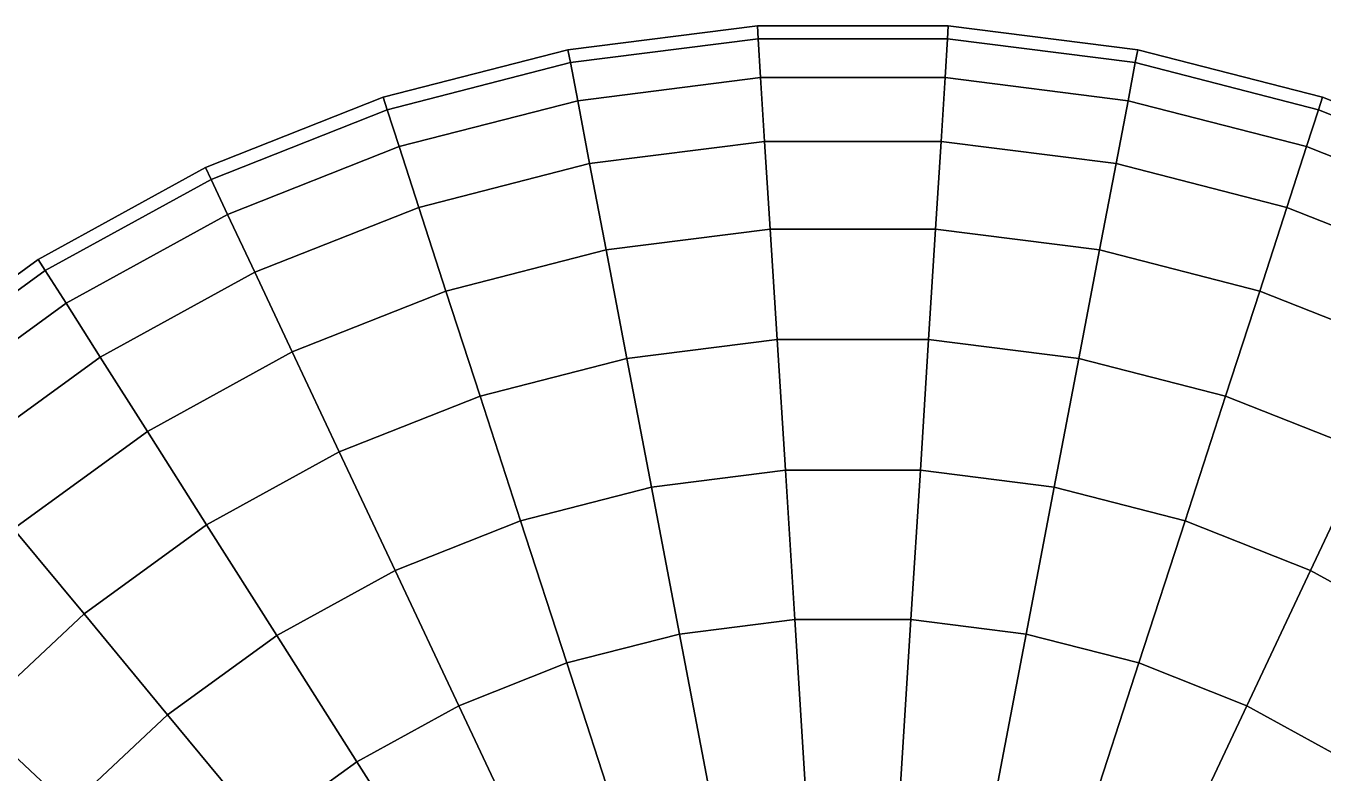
# Model space of a CAD drawing. Extents: x -1 to 5, y -1 to 5.
# Drawn here: x 3.456 to 4.309, y 4.507 to 4.998 of the extents above; entities that cross this region are included whole.
import ezdxf

# ---------------------------------------------------------------- set-up
doc = ezdxf.new("R2010")
doc.units = 0

msp = doc.modelspace()

# ---------------------------------------------------------------- linework, layer by layer
at = {"color": 171}
for points in [[(3.93775, 4.98949, 0.13053), (3.93721, 4.99803), (3.81262, 4.98229), (3.81422, 4.97388, 0.13053)], [(3.93721, 4.99803), (3.93775, 4.98949, -0.13053), (3.81422, 4.97388, -0.13053), (3.81262, 4.98229)], [(4.06225, 4.98949, 0.13053), (4.06279, 4.99803), (3.93721, 4.99803), (3.93775, 4.98949, 0.13053)], [(4.06279, 4.99803), (4.06225, 4.98949, -0.13053), (3.93775, 4.98949, -0.13053), (3.93721, 4.99803)], [(4.18578, 4.97388, 0.13053), (4.18738, 4.98229), (4.06279, 4.99803), (4.06225, 4.98949, 0.13053)], [(4.18738, 4.98229), (4.18578, 4.97388, -0.13053), (4.06225, 4.98949, -0.13053), (4.06279, 4.99803)], [(3.93935, 4.96402, 0.25882), (3.93775, 4.98949, 0.13053), (3.81422, 4.97388, 0.13053), (3.819, 4.94882, 0.25882)], [(3.93775, 4.98949, -0.13053), (3.93935, 4.96402, -0.25882), (3.819, 4.94882, -0.25882), (3.81422, 4.97388, -0.13053)], [(4.06065, 4.96402, 0.25882), (4.06225, 4.98949, 0.13053), (3.93775, 4.98949, 0.13053), (3.93935, 4.96402, 0.25882)], [(4.06225, 4.98949, -0.13053), (4.06065, 4.96402, -0.25882), (3.93935, 4.96402, -0.25882), (3.93775, 4.98949, -0.13053)], [(4.181, 4.94882, 0.25882), (4.18578, 4.97388, 0.13053), (4.06225, 4.98949, 0.13053), (4.06065, 4.96402, 0.25882)], [(4.18578, 4.97388, -0.13053), (4.181, 4.94882, -0.25882), (4.06065, 4.96402, -0.25882), (4.06225, 4.98949, -0.13053)], [(3.81422, 4.97388, 0.13053), (3.81262, 4.98229), (3.69098, 4.95106), (3.69363, 4.94292, 0.13053)], [(3.81262, 4.98229), (3.81422, 4.97388, -0.13053), (3.69363, 4.94292, -0.13053), (3.69098, 4.95106)], [(4.30637, 4.94292, 0.13053), (4.30902, 4.95106), (4.18738, 4.98229), (4.18578, 4.97388, 0.13053)], [(4.30902, 4.95106), (4.30637, 4.94292, -0.13053), (4.18578, 4.97388, -0.13053), (4.18738, 4.98229)], [(3.819, 4.94882, 0.25882), (3.81422, 4.97388, 0.13053), (3.69363, 4.94292, 0.13053), (3.70151, 4.91865, 0.25882)], [(3.81422, 4.97388, -0.13053), (3.819, 4.94882, -0.25882), (3.70151, 4.91865, -0.25882), (3.69363, 4.94292, -0.13053)], [(4.29849, 4.91865, 0.25882), (4.30637, 4.94292, 0.13053), (4.18578, 4.97388, 0.13053), (4.181, 4.94882, 0.25882)], [(4.30637, 4.94292, -0.13053), (4.29849, 4.91865, -0.25882), (4.181, 4.94882, -0.25882), (4.18578, 4.97388, -0.13053)], [(3.94199, 4.92206, 0.38268), (3.93935, 4.96402, 0.25882), (3.819, 4.94882, 0.25882), (3.82688, 4.90752, 0.38268)], [(3.93935, 4.96402, -0.25882), (3.94199, 4.92206, -0.38268), (3.82688, 4.90752, -0.38268), (3.819, 4.94882, -0.25882)], [(4.05801, 4.92206, 0.38268), (4.06065, 4.96402, 0.25882), (3.93935, 4.96402, 0.25882), (3.94199, 4.92206, 0.38268)], [(4.06065, 4.96402, -0.25882), (4.05801, 4.92206, -0.38268), (3.94199, 4.92206, -0.38268), (3.93935, 4.96402, -0.25882)], [(4.17312, 4.90752, 0.38268), (4.181, 4.94882, 0.25882), (4.06065, 4.96402, 0.25882), (4.05801, 4.92206, 0.38268)], [(4.181, 4.94882, -0.25882), (4.17312, 4.90752, -0.38268), (4.05801, 4.92206, -0.38268), (4.06065, 4.96402, -0.25882)], [(3.69363, 4.94292, 0.13053), (3.69098, 4.95106), (3.57422, 4.90483), (3.57786, 4.89709, 0.13053)], [(3.69098, 4.95106), (3.69363, 4.94292, -0.13053), (3.57786, 4.89709, -0.13053), (3.57422, 4.90483)], [(3.82688, 4.90752, 0.38268), (3.819, 4.94882, 0.25882), (3.70151, 4.91865, 0.25882), (3.71451, 4.87866, 0.38268)], [(3.819, 4.94882, -0.25882), (3.82688, 4.90752, -0.38268), (3.71451, 4.87866, -0.38268), (3.70151, 4.91865, -0.25882)], [(4.28549, 4.87866, 0.38268), (4.29849, 4.91865, 0.25882), (4.181, 4.94882, 0.25882), (4.17312, 4.90752, 0.38268)], [(4.29849, 4.91865, -0.25882), (4.28549, 4.87866, -0.38268), (4.17312, 4.90752, -0.38268), (4.181, 4.94882, -0.25882)], [(4.42214, 4.89709, 0.13053), (4.42578, 4.90483), (4.30902, 4.95106), (4.30637, 4.94292, 0.13053)], [(4.42578, 4.90483), (4.42214, 4.89709, -0.13053), (4.30637, 4.94292, -0.13053), (4.30902, 4.95106)], [(3.70151, 4.91865, 0.25882), (3.69363, 4.94292, 0.13053), (3.57786, 4.89709, 0.13053), (3.58873, 4.874, 0.25882)], [(3.69363, 4.94292, -0.13053), (3.70151, 4.91865, -0.25882), (3.58873, 4.874, -0.25882), (3.57786, 4.89709, -0.13053)], [(4.41127, 4.874, 0.25882), (4.42214, 4.89709, 0.13053), (4.30637, 4.94292, 0.13053), (4.29849, 4.91865, 0.25882)], [(4.42214, 4.89709, -0.13053), (4.41127, 4.874, -0.25882), (4.29849, 4.91865, -0.25882), (4.30637, 4.94292, -0.13053)], [(3.71451, 4.87866, 0.38268), (3.70151, 4.91865, 0.25882), (3.58873, 4.874, 0.25882), (3.60663, 4.83595, 0.38268)], [(3.70151, 4.91865, -0.25882), (3.71451, 4.87866, -0.38268), (3.60663, 4.83595, -0.38268), (3.58873, 4.874, -0.25882)], [(3.94562, 4.86432, 0.5), (3.94199, 4.92206, 0.38268), (3.82688, 4.90752, 0.38268), (3.83772, 4.85069, 0.5)], [(3.94199, 4.92206, -0.38268), (3.94562, 4.86432, -0.5), (3.83772, 4.85069, -0.5), (3.82688, 4.90752, -0.38268)], [(4.05438, 4.86432, 0.5), (4.05801, 4.92206, 0.38268), (3.94199, 4.92206, 0.38268), (3.94562, 4.86432, 0.5)], [(4.05801, 4.92206, -0.38268), (4.05438, 4.86432, -0.5), (3.94562, 4.86432, -0.5), (3.94199, 4.92206, -0.38268)], [(4.16228, 4.85069, 0.5), (4.17312, 4.90752, 0.38268), (4.05801, 4.92206, 0.38268), (4.05438, 4.86432, 0.5)], [(4.17312, 4.90752, -0.38268), (4.16228, 4.85069, -0.5), (4.05438, 4.86432, -0.5), (4.05801, 4.92206, -0.38268)], [(4.39337, 4.83595, 0.38268), (4.41127, 4.874, 0.25882), (4.29849, 4.91865, 0.25882), (4.28549, 4.87866, 0.38268)], [(4.41127, 4.874, -0.25882), (4.39337, 4.83595, -0.38268), (4.28549, 4.87866, -0.38268), (4.29849, 4.91865, -0.25882)], [(3.83772, 4.85069, 0.5), (3.82688, 4.90752, 0.38268), (3.71451, 4.87866, 0.38268), (3.73238, 4.82364, 0.5)], [(3.82688, 4.90752, -0.38268), (3.83772, 4.85069, -0.5), (3.73238, 4.82364, -0.5), (3.71451, 4.87866, -0.38268)], [(4.26762, 4.82364, 0.5), (4.28549, 4.87866, 0.38268), (4.17312, 4.90752, 0.38268), (4.16228, 4.85069, 0.5)], [(4.28549, 4.87866, -0.38268), (4.26762, 4.82364, -0.5), (4.16228, 4.85069, -0.5), (4.17312, 4.90752, -0.38268)], [(3.57786, 4.89709, 0.13053), (3.57422, 4.90483), (3.46417, 4.84433), (3.46876, 4.8371, 0.13053)], [(3.57422, 4.90483), (3.57786, 4.89709, -0.13053), (3.46876, 4.8371, -0.13053), (3.46417, 4.84433)], [(3.58873, 4.874, 0.25882), (3.57786, 4.89709, 0.13053), (3.46876, 4.8371, 0.13053), (3.48243, 4.81556, 0.25882)], [(3.57786, 4.89709, -0.13053), (3.58873, 4.874, -0.25882), (3.48243, 4.81556, -0.25882), (3.46876, 4.8371, -0.13053)], [(3.60663, 4.83595, 0.38268), (3.58873, 4.874, 0.25882), (3.48243, 4.81556, 0.25882), (3.50496, 4.78006, 0.38268)], [(3.58873, 4.874, -0.25882), (3.60663, 4.83595, -0.38268), (3.50496, 4.78006, -0.38268), (3.48243, 4.81556, -0.25882)], [(3.73238, 4.82364, 0.5), (3.71451, 4.87866, 0.38268), (3.60663, 4.83595, 0.38268), (3.63126, 4.7836, 0.5)], [(3.71451, 4.87866, -0.38268), (3.73238, 4.82364, -0.5), (3.63126, 4.7836, -0.5), (3.60663, 4.83595, -0.38268)], [(4.36874, 4.7836, 0.5), (4.39337, 4.83595, 0.38268), (4.28549, 4.87866, 0.38268), (4.26762, 4.82364, 0.5)], [(4.39337, 4.83595, -0.38268), (4.36874, 4.7836, -0.5), (4.26762, 4.82364, -0.5), (4.28549, 4.87866, -0.38268)], [(3.95018, 4.79179, 0.60876), (3.94562, 4.86432, 0.5), (3.83772, 4.85069, 0.5), (3.85134, 4.7793, 0.60876)], [(3.94562, 4.86432, -0.5), (3.95018, 4.79179, -0.60876), (3.85134, 4.7793, -0.60876), (3.83772, 4.85069, -0.5)], [(4.04982, 4.79179, 0.60876), (4.05438, 4.86432, 0.5), (3.94562, 4.86432, 0.5), (3.95018, 4.79179, 0.60876)], [(4.05438, 4.86432, -0.5), (4.04982, 4.79179, -0.60876), (3.95018, 4.79179, -0.60876), (3.94562, 4.86432, -0.5)], [(4.14866, 4.7793, 0.60876), (4.16228, 4.85069, 0.5), (4.05438, 4.86432, 0.5), (4.04982, 4.79179, 0.60876)], [(4.16228, 4.85069, -0.5), (4.14866, 4.7793, -0.60876), (4.04982, 4.79179, -0.60876), (4.05438, 4.86432, -0.5)], [(3.85134, 4.7793, 0.60876), (3.83772, 4.85069, 0.5), (3.73238, 4.82364, 0.5), (3.75484, 4.75452, 0.60876)], [(3.83772, 4.85069, -0.5), (3.85134, 4.7793, -0.60876), (3.75484, 4.75452, -0.60876), (3.73238, 4.82364, -0.5)], [(4.24516, 4.75452, 0.60876), (4.26762, 4.82364, 0.5), (4.16228, 4.85069, 0.5), (4.14866, 4.7793, 0.60876)], [(4.26762, 4.82364, -0.5), (4.24516, 4.75452, -0.60876), (4.14866, 4.7793, -0.60876), (4.16228, 4.85069, -0.5)], [(3.46876, 4.8371, 0.13053), (3.46417, 4.84433), (3.36258, 4.77051), (3.36803, 4.76392, 0.13053)], [(3.46417, 4.84433), (3.46876, 4.8371, -0.13053), (3.36803, 4.76392, -0.13053), (3.36258, 4.77051)], [(3.48243, 4.81556, 0.25882), (3.46876, 4.8371, 0.13053), (3.36803, 4.76392, 0.13053), (3.3843, 4.74426, 0.25882)], [(3.46876, 4.8371, -0.13053), (3.48243, 4.81556, -0.25882), (3.3843, 4.74426, -0.25882), (3.36803, 4.76392, -0.13053)], [(3.63126, 4.7836, 0.5), (3.60663, 4.83595, 0.38268), (3.50496, 4.78006, 0.38268), (3.53596, 4.73121, 0.5)], [(3.60663, 4.83595, -0.38268), (3.63126, 4.7836, -0.5), (3.53596, 4.73121, -0.5), (3.50496, 4.78006, -0.38268)], [(3.75484, 4.75452, 0.60876), (3.73238, 4.82364, 0.5), (3.63126, 4.7836, 0.5), (3.66221, 4.71785, 0.60876)], [(3.73238, 4.82364, -0.5), (3.75484, 4.75452, -0.60876), (3.66221, 4.71785, -0.60876), (3.63126, 4.7836, -0.5)], [(4.33779, 4.71785, 0.60876), (4.36874, 4.7836, 0.5), (4.26762, 4.82364, 0.5), (4.24516, 4.75452, 0.60876)], [(4.36874, 4.7836, -0.5), (4.33779, 4.71785, -0.60876), (4.24516, 4.75452, -0.60876), (4.26762, 4.82364, -0.5)], [(3.50496, 4.78006, 0.38268), (3.48243, 4.81556, 0.25882), (3.3843, 4.74426, 0.25882), (3.4111, 4.71186, 0.38268)], [(3.48243, 4.81556, -0.25882), (3.50496, 4.78006, -0.38268), (3.4111, 4.71186, -0.38268), (3.3843, 4.74426, -0.25882)], [(3.9556, 4.70571, 0.70711), (3.95018, 4.79179, 0.60876), (3.85134, 4.7793, 0.60876), (3.8675, 4.69458, 0.70711)], [(3.95018, 4.79179, -0.60876), (3.9556, 4.70571, -0.70711), (3.8675, 4.69458, -0.70711), (3.85134, 4.7793, -0.60876)], [(4.0444, 4.70571, 0.70711), (4.04982, 4.79179, 0.60876), (3.95018, 4.79179, 0.60876), (3.9556, 4.70571, 0.70711)], [(4.04982, 4.79179, -0.60876), (4.0444, 4.70571, -0.70711), (3.9556, 4.70571, -0.70711), (3.95018, 4.79179, -0.60876)], [(4.1325, 4.69458, 0.70711), (4.14866, 4.7793, 0.60876), (4.04982, 4.79179, 0.60876), (4.0444, 4.70571, 0.70711)], [(4.14866, 4.7793, -0.60876), (4.1325, 4.69458, -0.70711), (4.0444, 4.70571, -0.70711), (4.04982, 4.79179, -0.60876)], [(3.53596, 4.73121, 0.5), (3.50496, 4.78006, 0.38268), (3.4111, 4.71186, 0.38268), (3.44797, 4.66728, 0.5)], [(3.50496, 4.78006, -0.38268), (3.53596, 4.73121, -0.5), (3.44797, 4.66728, -0.5), (3.4111, 4.71186, -0.38268)], [(3.66221, 4.71785, 0.60876), (3.63126, 4.7836, 0.5), (3.53596, 4.73121, 0.5), (3.5749, 4.66985, 0.60876)], [(3.63126, 4.7836, -0.5), (3.66221, 4.71785, -0.60876), (3.5749, 4.66985, -0.60876), (3.53596, 4.73121, -0.5)], [(3.8675, 4.69458, 0.70711), (3.85134, 4.7793, 0.60876), (3.75484, 4.75452, 0.60876), (3.78149, 4.6725, 0.70711)], [(3.85134, 4.7793, -0.60876), (3.8675, 4.69458, -0.70711), (3.78149, 4.6725, -0.70711), (3.75484, 4.75452, -0.60876)], [(4.21851, 4.6725, 0.70711), (4.24516, 4.75452, 0.60876), (4.14866, 4.7793, 0.60876), (4.1325, 4.69458, 0.70711)], [(4.24516, 4.75452, -0.60876), (4.21851, 4.6725, -0.70711), (4.1325, 4.69458, -0.70711), (4.14866, 4.7793, -0.60876)], [(3.78149, 4.6725, 0.70711), (3.75484, 4.75452, 0.60876), (3.66221, 4.71785, 0.60876), (3.69893, 4.63981, 0.70711)], [(3.75484, 4.75452, -0.60876), (3.78149, 4.6725, -0.70711), (3.69893, 4.63981, -0.70711), (3.66221, 4.71785, -0.60876)], [(4.30107, 4.63981, 0.70711), (4.33779, 4.71785, 0.60876), (4.24516, 4.75452, 0.60876), (4.21851, 4.6725, 0.70711)], [(4.33779, 4.71785, -0.60876), (4.30107, 4.63981, -0.70711), (4.21851, 4.6725, -0.70711), (4.24516, 4.75452, -0.60876)], [(3.5749, 4.66985, 0.60876), (3.53596, 4.73121, 0.5), (3.44797, 4.66728, 0.5), (3.4943, 4.61129, 0.60876)], [(3.53596, 4.73121, -0.5), (3.5749, 4.66985, -0.60876), (3.4943, 4.61129, -0.60876), (3.44797, 4.66728, -0.5)], [(3.69893, 4.63981, 0.70711), (3.66221, 4.71785, 0.60876), (3.5749, 4.66985, 0.60876), (3.62111, 4.59703, 0.70711)], [(3.66221, 4.71785, -0.60876), (3.69893, 4.63981, -0.70711), (3.62111, 4.59703, -0.70711), (3.5749, 4.66985, -0.60876)], [(4.37889, 4.59703, 0.70711), (4.4251, 4.66985, 0.60876), (4.33779, 4.71785, 0.60876), (4.30107, 4.63981, 0.70711)], [(4.4251, 4.66985, -0.60876), (4.37889, 4.59703, -0.70711), (4.30107, 4.63981, -0.70711), (4.33779, 4.71785, -0.60876)], [(3.96178, 4.60756, 0.79335), (3.9556, 4.70571, 0.70711), (3.8675, 4.69458, 0.70711), (3.88593, 4.59798, 0.79335)], [(3.9556, 4.70571, -0.70711), (3.96178, 4.60756, -0.79335), (3.88593, 4.59798, -0.79335), (3.8675, 4.69458, -0.70711)], [(4.03822, 4.60756, 0.79335), (4.0444, 4.70571, 0.70711), (3.9556, 4.70571, 0.70711), (3.96178, 4.60756, 0.79335)], [(4.0444, 4.70571, -0.70711), (4.03822, 4.60756, -0.79335), (3.96178, 4.60756, -0.79335), (3.9556, 4.70571, -0.70711)], [(4.11407, 4.59798, 0.79335), (4.1325, 4.69458, 0.70711), (4.0444, 4.70571, 0.70711), (4.03822, 4.60756, 0.79335)], [(4.1325, 4.69458, -0.70711), (4.11407, 4.59798, -0.79335), (4.03822, 4.60756, -0.79335), (4.0444, 4.70571, -0.70711)], [(3.88593, 4.59798, 0.79335), (3.8675, 4.69458, 0.70711), (3.78149, 4.6725, 0.70711), (3.81188, 4.57897, 0.79335)], [(3.8675, 4.69458, -0.70711), (3.88593, 4.59798, -0.79335), (3.81188, 4.57897, -0.79335), (3.78149, 4.6725, -0.70711)], [(4.18812, 4.57897, 0.79335), (4.21851, 4.6725, 0.70711), (4.1325, 4.69458, 0.70711), (4.11407, 4.59798, 0.79335)], [(4.21851, 4.6725, -0.70711), (4.18812, 4.57897, -0.79335), (4.11407, 4.59798, -0.79335), (4.1325, 4.69458, -0.70711)], [(3.4943, 4.61129, 0.60876), (3.44797, 4.66728, 0.5), (3.36869, 4.59284, 0.5), (3.42167, 4.54309, 0.60876)], [(3.44797, 4.66728, -0.5), (3.4943, 4.61129, -0.60876), (3.42167, 4.54309, -0.60876), (3.36869, 4.59284, -0.5)], [(3.62111, 4.59703, 0.70711), (3.5749, 4.66985, 0.60876), (3.4943, 4.61129, 0.60876), (3.54927, 4.54484, 0.70711)], [(3.5749, 4.66985, -0.60876), (3.62111, 4.59703, -0.70711), (3.54927, 4.54484, -0.70711), (3.4943, 4.61129, -0.60876)], [(3.81188, 4.57897, 0.79335), (3.78149, 4.6725, 0.70711), (3.69893, 4.63981, 0.70711), (3.7408, 4.55082, 0.79335)], [(3.78149, 4.6725, -0.70711), (3.81188, 4.57897, -0.79335), (3.7408, 4.55082, -0.79335), (3.69893, 4.63981, -0.70711)], [(4.2592, 4.55082, 0.79335), (4.30107, 4.63981, 0.70711), (4.21851, 4.6725, 0.70711), (4.18812, 4.57897, 0.79335)], [(4.30107, 4.63981, -0.70711), (4.2592, 4.55082, -0.79335), (4.18812, 4.57897, -0.79335), (4.21851, 4.6725, -0.70711)], [(3.7408, 4.55082, 0.79335), (3.69893, 4.63981, 0.70711), (3.62111, 4.59703, 0.70711), (3.67381, 4.51399, 0.79335)], [(3.69893, 4.63981, -0.70711), (3.7408, 4.55082, -0.79335), (3.67381, 4.51399, -0.79335), (3.62111, 4.59703, -0.70711)], [(4.32619, 4.51399, 0.79335), (4.37889, 4.59703, 0.70711), (4.30107, 4.63981, 0.70711), (4.2592, 4.55082, 0.79335)], [(4.37889, 4.59703, -0.70711), (4.32619, 4.51399, -0.79335), (4.2592, 4.55082, -0.79335), (4.30107, 4.63981, -0.70711)], [(3.54927, 4.54484, 0.70711), (3.4943, 4.61129, 0.60876), (3.42167, 4.54309, 0.60876), (3.48454, 4.48405, 0.70711)], [(3.4943, 4.61129, -0.60876), (3.54927, 4.54484, -0.70711), (3.48454, 4.48405, -0.70711), (3.42167, 4.54309, -0.60876)], [(3.9686, 4.49901, 0.86603), (3.96178, 4.60756, 0.79335), (3.88593, 4.59798, 0.79335), (3.90631, 4.49114, 0.86603)], [(3.96178, 4.60756, -0.79335), (3.9686, 4.49901, -0.86603), (3.90631, 4.49114, -0.86603), (3.88593, 4.59798, -0.79335)], [(4.0314, 4.49901, 0.86603), (4.03822, 4.60756, 0.79335), (3.96178, 4.60756, 0.79335), (3.9686, 4.49901, 0.86603)], [(4.03822, 4.60756, -0.79335), (4.0314, 4.49901, -0.86603), (3.9686, 4.49901, -0.86603), (3.96178, 4.60756, -0.79335)], [(4.09369, 4.49114, 0.86603), (4.11407, 4.59798, 0.79335), (4.03822, 4.60756, 0.79335), (4.0314, 4.49901, 0.86603)], [(4.11407, 4.59798, -0.79335), (4.09369, 4.49114, -0.86603), (4.0314, 4.49901, -0.86603), (4.03822, 4.60756, -0.79335)], [(3.67381, 4.51399, 0.79335), (3.62111, 4.59703, 0.70711), (3.54927, 4.54484, 0.70711), (3.61196, 4.46906, 0.79335)], [(3.62111, 4.59703, -0.70711), (3.67381, 4.51399, -0.79335), (3.61196, 4.46906, -0.79335), (3.54927, 4.54484, -0.70711)], [(3.90631, 4.49114, 0.86603), (3.88593, 4.59798, 0.79335), (3.81188, 4.57897, 0.79335), (3.84549, 4.47553, 0.86603)], [(3.88593, 4.59798, -0.79335), (3.90631, 4.49114, -0.86603), (3.84549, 4.47553, -0.86603), (3.81188, 4.57897, -0.79335)], [(4.15451, 4.47553, 0.86603), (4.18812, 4.57897, 0.79335), (4.11407, 4.59798, 0.79335), (4.09369, 4.49114, 0.86603)], [(4.18812, 4.57897, -0.79335), (4.15451, 4.47553, -0.86603), (4.09369, 4.49114, -0.86603), (4.11407, 4.59798, -0.79335)], [(3.84549, 4.47553, 0.86603), (3.81188, 4.57897, 0.79335), (3.7408, 4.55082, 0.79335), (3.78711, 4.45241, 0.86603)], [(3.81188, 4.57897, -0.79335), (3.84549, 4.47553, -0.86603), (3.78711, 4.45241, -0.86603), (3.7408, 4.55082, -0.79335)], [(4.21289, 4.45241, 0.86603), (4.2592, 4.55082, 0.79335), (4.18812, 4.57897, 0.79335), (4.15451, 4.47553, 0.86603)], [(4.2592, 4.55082, -0.79335), (4.21289, 4.45241, -0.86603), (4.15451, 4.47553, -0.86603), (4.18812, 4.57897, -0.79335)], [(3.78711, 4.45241, 0.86603), (3.7408, 4.55082, 0.79335), (3.67381, 4.51399, 0.79335), (3.73209, 4.42216, 0.86603)], [(3.7408, 4.55082, -0.79335), (3.78711, 4.45241, -0.86603), (3.73209, 4.42216, -0.86603), (3.67381, 4.51399, -0.79335)], [(4.26791, 4.42216, 0.86603), (4.32619, 4.51399, 0.79335), (4.2592, 4.55082, 0.79335), (4.21289, 4.45241, 0.86603)], [(4.32619, 4.51399, -0.79335), (4.26791, 4.42216, -0.86603), (4.21289, 4.45241, -0.86603), (4.2592, 4.55082, -0.79335)], [(3.48454, 4.48405, 0.70711), (3.42167, 4.54309, 0.60876), (3.35816, 4.46632, 0.60876), (3.42794, 4.41563, 0.70711)], [(3.42167, 4.54309, -0.60876), (3.48454, 4.48405, -0.70711), (3.42794, 4.41563, -0.70711), (3.35816, 4.46632, -0.60876)], [(3.61196, 4.46906, 0.79335), (3.54927, 4.54484, 0.70711), (3.48454, 4.48405, 0.70711), (3.55623, 4.41673, 0.79335)], [(3.54927, 4.54484, -0.70711), (3.61196, 4.46906, -0.79335), (3.55623, 4.41673, -0.79335), (3.48454, 4.48405, -0.70711)], [(3.73209, 4.42216, 0.86603), (3.67381, 4.51399, 0.79335), (3.61196, 4.46906, 0.79335), (3.68129, 4.38526, 0.86603)], [(3.67381, 4.51399, -0.79335), (3.73209, 4.42216, -0.86603), (3.68129, 4.38526, -0.86603), (3.61196, 4.46906, -0.79335)], [(4.31871, 4.38526, 0.86603), (4.38804, 4.46906, 0.79335), (4.32619, 4.51399, 0.79335), (4.26791, 4.42216, 0.86603)], [(4.38804, 4.46906, -0.79335), (4.31871, 4.38526, -0.86603), (4.26791, 4.42216, -0.86603), (4.32619, 4.51399, -0.79335)]]:
    msp.add_3dface(points, dxfattribs=at)
at = {"color": 20}
for points in [[(3.93775, 4.98949, 4.13053), (3.93721, 4.99803, 4), (3.81262, 4.98229, 4), (3.81422, 4.97388, 4.13053)], [(3.93721, 4.99803, 4), (3.93775, 4.98949, 3.86947), (3.81422, 4.97388, 3.86947), (3.81262, 4.98229, 4)], [(4.06225, 4.98949, 4.13053), (4.06279, 4.99803, 4), (3.93721, 4.99803, 4), (3.93775, 4.98949, 4.13053)], [(4.06279, 4.99803, 4), (4.06225, 4.98949, 3.86947), (3.93775, 4.98949, 3.86947), (3.93721, 4.99803, 4)], [(4.18578, 4.97388, 4.13053), (4.18738, 4.98229, 4), (4.06279, 4.99803, 4), (4.06225, 4.98949, 4.13053)], [(4.18738, 4.98229, 4), (4.18578, 4.97388, 3.86947), (4.06225, 4.98949, 3.86947), (4.06279, 4.99803, 4)], [(3.93935, 4.96402, 4.25882), (3.93775, 4.98949, 4.13053), (3.81422, 4.97388, 4.13053), (3.819, 4.94882, 4.25882)], [(3.93775, 4.98949, 3.86947), (3.93935, 4.96402, 3.74118), (3.819, 4.94882, 3.74118), (3.81422, 4.97388, 3.86947)], [(4.06065, 4.96402, 4.25882), (4.06225, 4.98949, 4.13053), (3.93775, 4.98949, 4.13053), (3.93935, 4.96402, 4.25882)], [(4.06225, 4.98949, 3.86947), (4.06065, 4.96402, 3.74118), (3.93935, 4.96402, 3.74118), (3.93775, 4.98949, 3.86947)], [(4.181, 4.94882, 4.25882), (4.18578, 4.97388, 4.13053), (4.06225, 4.98949, 4.13053), (4.06065, 4.96402, 4.25882)], [(4.18578, 4.97388, 3.86947), (4.181, 4.94882, 3.74118), (4.06065, 4.96402, 3.74118), (4.06225, 4.98949, 3.86947)], [(3.81422, 4.97388, 4.13053), (3.81262, 4.98229, 4), (3.69098, 4.95106, 4), (3.69363, 4.94292, 4.13053)], [(3.81262, 4.98229, 4), (3.81422, 4.97388, 3.86947), (3.69363, 4.94292, 3.86947), (3.69098, 4.95106, 4)], [(4.30637, 4.94292, 4.13053), (4.30902, 4.95106, 4), (4.18738, 4.98229, 4), (4.18578, 4.97388, 4.13053)], [(4.30902, 4.95106, 4), (4.30637, 4.94292, 3.86947), (4.18578, 4.97388, 3.86947), (4.18738, 4.98229, 4)], [(3.819, 4.94882, 4.25882), (3.81422, 4.97388, 4.13053), (3.69363, 4.94292, 4.13053), (3.70151, 4.91865, 4.25882)], [(3.81422, 4.97388, 3.86947), (3.819, 4.94882, 3.74118), (3.70151, 4.91865, 3.74118), (3.69363, 4.94292, 3.86947)], [(4.29849, 4.91865, 4.25882), (4.30637, 4.94292, 4.13053), (4.18578, 4.97388, 4.13053), (4.181, 4.94882, 4.25882)], [(4.30637, 4.94292, 3.86947), (4.29849, 4.91865, 3.74118), (4.181, 4.94882, 3.74118), (4.18578, 4.97388, 3.86947)], [(3.94199, 4.92206, 4.38268), (3.93935, 4.96402, 4.25882), (3.819, 4.94882, 4.25882), (3.82688, 4.90752, 4.38268)], [(3.93935, 4.96402, 3.74118), (3.94199, 4.92206, 3.61732), (3.82688, 4.90752, 3.61732), (3.819, 4.94882, 3.74118)], [(4.05801, 4.92206, 4.38268), (4.06065, 4.96402, 4.25882), (3.93935, 4.96402, 4.25882), (3.94199, 4.92206, 4.38268)], [(4.06065, 4.96402, 3.74118), (4.05801, 4.92206, 3.61732), (3.94199, 4.92206, 3.61732), (3.93935, 4.96402, 3.74118)], [(4.17312, 4.90752, 4.38268), (4.181, 4.94882, 4.25882), (4.06065, 4.96402, 4.25882), (4.05801, 4.92206, 4.38268)], [(4.181, 4.94882, 3.74118), (4.17312, 4.90752, 3.61732), (4.05801, 4.92206, 3.61732), (4.06065, 4.96402, 3.74118)], [(3.69363, 4.94292, 4.13053), (3.69098, 4.95106, 4), (3.57422, 4.90483, 4), (3.57786, 4.89709, 4.13053)], [(3.69098, 4.95106, 4), (3.69363, 4.94292, 3.86947), (3.57786, 4.89709, 3.86947), (3.57422, 4.90483, 4)], [(3.82688, 4.90752, 4.38268), (3.819, 4.94882, 4.25882), (3.70151, 4.91865, 4.25882), (3.71451, 4.87866, 4.38268)], [(3.819, 4.94882, 3.74118), (3.82688, 4.90752, 3.61732), (3.71451, 4.87866, 3.61732), (3.70151, 4.91865, 3.74118)], [(4.28549, 4.87866, 4.38268), (4.29849, 4.91865, 4.25882), (4.181, 4.94882, 4.25882), (4.17312, 4.90752, 4.38268)], [(4.29849, 4.91865, 3.74118), (4.28549, 4.87866, 3.61732), (4.17312, 4.90752, 3.61732), (4.181, 4.94882, 3.74118)], [(4.42214, 4.89709, 4.13053), (4.42578, 4.90483, 4), (4.30902, 4.95106, 4), (4.30637, 4.94292, 4.13053)], [(4.42578, 4.90483, 4), (4.42214, 4.89709, 3.86947), (4.30637, 4.94292, 3.86947), (4.30902, 4.95106, 4)], [(3.70151, 4.91865, 4.25882), (3.69363, 4.94292, 4.13053), (3.57786, 4.89709, 4.13053), (3.58873, 4.874, 4.25882)], [(3.69363, 4.94292, 3.86947), (3.70151, 4.91865, 3.74118), (3.58873, 4.874, 3.74118), (3.57786, 4.89709, 3.86947)], [(4.41127, 4.874, 4.25882), (4.42214, 4.89709, 4.13053), (4.30637, 4.94292, 4.13053), (4.29849, 4.91865, 4.25882)], [(4.42214, 4.89709, 3.86947), (4.41127, 4.874, 3.74118), (4.29849, 4.91865, 3.74118), (4.30637, 4.94292, 3.86947)], [(3.71451, 4.87866, 4.38268), (3.70151, 4.91865, 4.25882), (3.58873, 4.874, 4.25882), (3.60663, 4.83595, 4.38268)], [(3.70151, 4.91865, 3.74118), (3.71451, 4.87866, 3.61732), (3.60663, 4.83595, 3.61732), (3.58873, 4.874, 3.74118)], [(3.94562, 4.86432, 4.5), (3.94199, 4.92206, 4.38268), (3.82688, 4.90752, 4.38268), (3.83772, 4.85069, 4.5)], [(3.94199, 4.92206, 3.61732), (3.94562, 4.86432, 3.5), (3.83772, 4.85069, 3.5), (3.82688, 4.90752, 3.61732)], [(4.05438, 4.86432, 4.5), (4.05801, 4.92206, 4.38268), (3.94199, 4.92206, 4.38268), (3.94562, 4.86432, 4.5)], [(4.05801, 4.92206, 3.61732), (4.05438, 4.86432, 3.5), (3.94562, 4.86432, 3.5), (3.94199, 4.92206, 3.61732)], [(4.16228, 4.85069, 4.5), (4.17312, 4.90752, 4.38268), (4.05801, 4.92206, 4.38268), (4.05438, 4.86432, 4.5)], [(4.17312, 4.90752, 3.61732), (4.16228, 4.85069, 3.5), (4.05438, 4.86432, 3.5), (4.05801, 4.92206, 3.61732)], [(4.39337, 4.83595, 4.38268), (4.41127, 4.874, 4.25882), (4.29849, 4.91865, 4.25882), (4.28549, 4.87866, 4.38268)], [(4.41127, 4.874, 3.74118), (4.39337, 4.83595, 3.61732), (4.28549, 4.87866, 3.61732), (4.29849, 4.91865, 3.74118)], [(3.83772, 4.85069, 4.5), (3.82688, 4.90752, 4.38268), (3.71451, 4.87866, 4.38268), (3.73238, 4.82364, 4.5)], [(3.82688, 4.90752, 3.61732), (3.83772, 4.85069, 3.5), (3.73238, 4.82364, 3.5), (3.71451, 4.87866, 3.61732)], [(4.26762, 4.82364, 4.5), (4.28549, 4.87866, 4.38268), (4.17312, 4.90752, 4.38268), (4.16228, 4.85069, 4.5)], [(4.28549, 4.87866, 3.61732), (4.26762, 4.82364, 3.5), (4.16228, 4.85069, 3.5), (4.17312, 4.90752, 3.61732)], [(3.57786, 4.89709, 4.13053), (3.57422, 4.90483, 4), (3.46417, 4.84433, 4), (3.46876, 4.8371, 4.13053)], [(3.57422, 4.90483, 4), (3.57786, 4.89709, 3.86947), (3.46876, 4.8371, 3.86947), (3.46417, 4.84433, 4)], [(3.58873, 4.874, 4.25882), (3.57786, 4.89709, 4.13053), (3.46876, 4.8371, 4.13053), (3.48243, 4.81556, 4.25882)], [(3.57786, 4.89709, 3.86947), (3.58873, 4.874, 3.74118), (3.48243, 4.81556, 3.74118), (3.46876, 4.8371, 3.86947)], [(3.60663, 4.83595, 4.38268), (3.58873, 4.874, 4.25882), (3.48243, 4.81556, 4.25882), (3.50496, 4.78006, 4.38268)], [(3.58873, 4.874, 3.74118), (3.60663, 4.83595, 3.61732), (3.50496, 4.78006, 3.61732), (3.48243, 4.81556, 3.74118)], [(3.73238, 4.82364, 4.5), (3.71451, 4.87866, 4.38268), (3.60663, 4.83595, 4.38268), (3.63126, 4.7836, 4.5)], [(3.71451, 4.87866, 3.61732), (3.73238, 4.82364, 3.5), (3.63126, 4.7836, 3.5), (3.60663, 4.83595, 3.61732)], [(4.36874, 4.7836, 4.5), (4.39337, 4.83595, 4.38268), (4.28549, 4.87866, 4.38268), (4.26762, 4.82364, 4.5)], [(4.39337, 4.83595, 3.61732), (4.36874, 4.7836, 3.5), (4.26762, 4.82364, 3.5), (4.28549, 4.87866, 3.61732)], [(3.95018, 4.79179, 4.60876), (3.94562, 4.86432, 4.5), (3.83772, 4.85069, 4.5), (3.85134, 4.7793, 4.60876)], [(3.94562, 4.86432, 3.5), (3.95018, 4.79179, 3.39124), (3.85134, 4.7793, 3.39124), (3.83772, 4.85069, 3.5)], [(4.04982, 4.79179, 4.60876), (4.05438, 4.86432, 4.5), (3.94562, 4.86432, 4.5), (3.95018, 4.79179, 4.60876)], [(4.05438, 4.86432, 3.5), (4.04982, 4.79179, 3.39124), (3.95018, 4.79179, 3.39124), (3.94562, 4.86432, 3.5)], [(4.14866, 4.7793, 4.60876), (4.16228, 4.85069, 4.5), (4.05438, 4.86432, 4.5), (4.04982, 4.79179, 4.60876)], [(4.16228, 4.85069, 3.5), (4.14866, 4.7793, 3.39124), (4.04982, 4.79179, 3.39124), (4.05438, 4.86432, 3.5)], [(3.85134, 4.7793, 4.60876), (3.83772, 4.85069, 4.5), (3.73238, 4.82364, 4.5), (3.75484, 4.75452, 4.60876)], [(3.83772, 4.85069, 3.5), (3.85134, 4.7793, 3.39124), (3.75484, 4.75452, 3.39124), (3.73238, 4.82364, 3.5)], [(4.24516, 4.75452, 4.60876), (4.26762, 4.82364, 4.5), (4.16228, 4.85069, 4.5), (4.14866, 4.7793, 4.60876)], [(4.26762, 4.82364, 3.5), (4.24516, 4.75452, 3.39124), (4.14866, 4.7793, 3.39124), (4.16228, 4.85069, 3.5)], [(3.46876, 4.8371, 4.13053), (3.46417, 4.84433, 4), (3.36258, 4.77051, 4), (3.36803, 4.76392, 4.13053)], [(3.46417, 4.84433, 4), (3.46876, 4.8371, 3.86947), (3.36803, 4.76392, 3.86947), (3.36258, 4.77051, 4)], [(3.48243, 4.81556, 4.25882), (3.46876, 4.8371, 4.13053), (3.36803, 4.76392, 4.13053), (3.3843, 4.74426, 4.25882)], [(3.46876, 4.8371, 3.86947), (3.48243, 4.81556, 3.74118), (3.3843, 4.74426, 3.74118), (3.36803, 4.76392, 3.86947)], [(3.63126, 4.7836, 4.5), (3.60663, 4.83595, 4.38268), (3.50496, 4.78006, 4.38268), (3.53596, 4.73121, 4.5)], [(3.60663, 4.83595, 3.61732), (3.63126, 4.7836, 3.5), (3.53596, 4.73121, 3.5), (3.50496, 4.78006, 3.61732)], [(3.75484, 4.75452, 4.60876), (3.73238, 4.82364, 4.5), (3.63126, 4.7836, 4.5), (3.66221, 4.71785, 4.60876)], [(3.73238, 4.82364, 3.5), (3.75484, 4.75452, 3.39124), (3.66221, 4.71785, 3.39124), (3.63126, 4.7836, 3.5)], [(4.33779, 4.71785, 4.60876), (4.36874, 4.7836, 4.5), (4.26762, 4.82364, 4.5), (4.24516, 4.75452, 4.60876)], [(4.36874, 4.7836, 3.5), (4.33779, 4.71785, 3.39124), (4.24516, 4.75452, 3.39124), (4.26762, 4.82364, 3.5)], [(3.50496, 4.78006, 4.38268), (3.48243, 4.81556, 4.25882), (3.3843, 4.74426, 4.25882), (3.4111, 4.71186, 4.38268)], [(3.48243, 4.81556, 3.74118), (3.50496, 4.78006, 3.61732), (3.4111, 4.71186, 3.61732), (3.3843, 4.74426, 3.74118)], [(3.9556, 4.70571, 4.70711), (3.95018, 4.79179, 4.60876), (3.85134, 4.7793, 4.60876), (3.8675, 4.69458, 4.70711)], [(3.95018, 4.79179, 3.39124), (3.9556, 4.70571, 3.29289), (3.8675, 4.69458, 3.29289), (3.85134, 4.7793, 3.39124)], [(4.0444, 4.70571, 4.70711), (4.04982, 4.79179, 4.60876), (3.95018, 4.79179, 4.60876), (3.9556, 4.70571, 4.70711)], [(4.04982, 4.79179, 3.39124), (4.0444, 4.70571, 3.29289), (3.9556, 4.70571, 3.29289), (3.95018, 4.79179, 3.39124)], [(4.1325, 4.69458, 4.70711), (4.14866, 4.7793, 4.60876), (4.04982, 4.79179, 4.60876), (4.0444, 4.70571, 4.70711)], [(4.14866, 4.7793, 3.39124), (4.1325, 4.69458, 3.29289), (4.0444, 4.70571, 3.29289), (4.04982, 4.79179, 3.39124)], [(3.53596, 4.73121, 4.5), (3.50496, 4.78006, 4.38268), (3.4111, 4.71186, 4.38268), (3.44797, 4.66728, 4.5)], [(3.50496, 4.78006, 3.61732), (3.53596, 4.73121, 3.5), (3.44797, 4.66728, 3.5), (3.4111, 4.71186, 3.61732)], [(3.66221, 4.71785, 4.60876), (3.63126, 4.7836, 4.5), (3.53596, 4.73121, 4.5), (3.5749, 4.66985, 4.60876)], [(3.63126, 4.7836, 3.5), (3.66221, 4.71785, 3.39124), (3.5749, 4.66985, 3.39124), (3.53596, 4.73121, 3.5)], [(3.8675, 4.69458, 4.70711), (3.85134, 4.7793, 4.60876), (3.75484, 4.75452, 4.60876), (3.78149, 4.6725, 4.70711)], [(3.85134, 4.7793, 3.39124), (3.8675, 4.69458, 3.29289), (3.78149, 4.6725, 3.29289), (3.75484, 4.75452, 3.39124)], [(4.21851, 4.6725, 4.70711), (4.24516, 4.75452, 4.60876), (4.14866, 4.7793, 4.60876), (4.1325, 4.69458, 4.70711)], [(4.24516, 4.75452, 3.39124), (4.21851, 4.6725, 3.29289), (4.1325, 4.69458, 3.29289), (4.14866, 4.7793, 3.39124)], [(3.78149, 4.6725, 4.70711), (3.75484, 4.75452, 4.60876), (3.66221, 4.71785, 4.60876), (3.69893, 4.63981, 4.70711)], [(3.75484, 4.75452, 3.39124), (3.78149, 4.6725, 3.29289), (3.69893, 4.63981, 3.29289), (3.66221, 4.71785, 3.39124)], [(4.30107, 4.63981, 4.70711), (4.33779, 4.71785, 4.60876), (4.24516, 4.75452, 4.60876), (4.21851, 4.6725, 4.70711)], [(4.33779, 4.71785, 3.39124), (4.30107, 4.63981, 3.29289), (4.21851, 4.6725, 3.29289), (4.24516, 4.75452, 3.39124)], [(3.5749, 4.66985, 4.60876), (3.53596, 4.73121, 4.5), (3.44797, 4.66728, 4.5), (3.4943, 4.61129, 4.60876)], [(3.53596, 4.73121, 3.5), (3.5749, 4.66985, 3.39124), (3.4943, 4.61129, 3.39124), (3.44797, 4.66728, 3.5)], [(3.69893, 4.63981, 4.70711), (3.66221, 4.71785, 4.60876), (3.5749, 4.66985, 4.60876), (3.62111, 4.59703, 4.70711)], [(3.66221, 4.71785, 3.39124), (3.69893, 4.63981, 3.29289), (3.62111, 4.59703, 3.29289), (3.5749, 4.66985, 3.39124)], [(4.37889, 4.59703, 4.70711), (4.4251, 4.66985, 4.60876), (4.33779, 4.71785, 4.60876), (4.30107, 4.63981, 4.70711)], [(4.4251, 4.66985, 3.39124), (4.37889, 4.59703, 3.29289), (4.30107, 4.63981, 3.29289), (4.33779, 4.71785, 3.39124)], [(3.96178, 4.60756, 4.79335), (3.9556, 4.70571, 4.70711), (3.8675, 4.69458, 4.70711), (3.88593, 4.59798, 4.79335)], [(3.9556, 4.70571, 3.29289), (3.96178, 4.60756, 3.20665), (3.88593, 4.59798, 3.20665), (3.8675, 4.69458, 3.29289)], [(4.03822, 4.60756, 4.79335), (4.0444, 4.70571, 4.70711), (3.9556, 4.70571, 4.70711), (3.96178, 4.60756, 4.79335)], [(4.0444, 4.70571, 3.29289), (4.03822, 4.60756, 3.20665), (3.96178, 4.60756, 3.20665), (3.9556, 4.70571, 3.29289)], [(4.11407, 4.59798, 4.79335), (4.1325, 4.69458, 4.70711), (4.0444, 4.70571, 4.70711), (4.03822, 4.60756, 4.79335)], [(4.1325, 4.69458, 3.29289), (4.11407, 4.59798, 3.20665), (4.03822, 4.60756, 3.20665), (4.0444, 4.70571, 3.29289)], [(3.88593, 4.59798, 4.79335), (3.8675, 4.69458, 4.70711), (3.78149, 4.6725, 4.70711), (3.81188, 4.57897, 4.79335)], [(3.8675, 4.69458, 3.29289), (3.88593, 4.59798, 3.20665), (3.81188, 4.57897, 3.20665), (3.78149, 4.6725, 3.29289)], [(4.18812, 4.57897, 4.79335), (4.21851, 4.6725, 4.70711), (4.1325, 4.69458, 4.70711), (4.11407, 4.59798, 4.79335)], [(4.21851, 4.6725, 3.29289), (4.18812, 4.57897, 3.20665), (4.11407, 4.59798, 3.20665), (4.1325, 4.69458, 3.29289)], [(3.4943, 4.61129, 4.60876), (3.44797, 4.66728, 4.5), (3.36869, 4.59284, 4.5), (3.42167, 4.54309, 4.60876)], [(3.44797, 4.66728, 3.5), (3.4943, 4.61129, 3.39124), (3.42167, 4.54309, 3.39124), (3.36869, 4.59284, 3.5)], [(3.62111, 4.59703, 4.70711), (3.5749, 4.66985, 4.60876), (3.4943, 4.61129, 4.60876), (3.54927, 4.54484, 4.70711)], [(3.5749, 4.66985, 3.39124), (3.62111, 4.59703, 3.29289), (3.54927, 4.54484, 3.29289), (3.4943, 4.61129, 3.39124)], [(3.81188, 4.57897, 4.79335), (3.78149, 4.6725, 4.70711), (3.69893, 4.63981, 4.70711), (3.7408, 4.55082, 4.79335)], [(3.78149, 4.6725, 3.29289), (3.81188, 4.57897, 3.20665), (3.7408, 4.55082, 3.20665), (3.69893, 4.63981, 3.29289)], [(4.2592, 4.55082, 4.79335), (4.30107, 4.63981, 4.70711), (4.21851, 4.6725, 4.70711), (4.18812, 4.57897, 4.79335)], [(4.30107, 4.63981, 3.29289), (4.2592, 4.55082, 3.20665), (4.18812, 4.57897, 3.20665), (4.21851, 4.6725, 3.29289)], [(3.7408, 4.55082, 4.79335), (3.69893, 4.63981, 4.70711), (3.62111, 4.59703, 4.70711), (3.67381, 4.51399, 4.79335)], [(3.69893, 4.63981, 3.29289), (3.7408, 4.55082, 3.20665), (3.67381, 4.51399, 3.20665), (3.62111, 4.59703, 3.29289)], [(4.32619, 4.51399, 4.79335), (4.37889, 4.59703, 4.70711), (4.30107, 4.63981, 4.70711), (4.2592, 4.55082, 4.79335)], [(4.37889, 4.59703, 3.29289), (4.32619, 4.51399, 3.20665), (4.2592, 4.55082, 3.20665), (4.30107, 4.63981, 3.29289)], [(3.54927, 4.54484, 4.70711), (3.4943, 4.61129, 4.60876), (3.42167, 4.54309, 4.60876), (3.48454, 4.48405, 4.70711)], [(3.4943, 4.61129, 3.39124), (3.54927, 4.54484, 3.29289), (3.48454, 4.48405, 3.29289), (3.42167, 4.54309, 3.39124)], [(3.9686, 4.49901, 4.86603), (3.96178, 4.60756, 4.79335), (3.88593, 4.59798, 4.79335), (3.90631, 4.49114, 4.86603)], [(3.96178, 4.60756, 3.20665), (3.9686, 4.49901, 3.13397), (3.90631, 4.49114, 3.13397), (3.88593, 4.59798, 3.20665)], [(4.0314, 4.49901, 4.86603), (4.03822, 4.60756, 4.79335), (3.96178, 4.60756, 4.79335), (3.9686, 4.49901, 4.86603)], [(4.03822, 4.60756, 3.20665), (4.0314, 4.49901, 3.13397), (3.9686, 4.49901, 3.13397), (3.96178, 4.60756, 3.20665)], [(4.09369, 4.49114, 4.86603), (4.11407, 4.59798, 4.79335), (4.03822, 4.60756, 4.79335), (4.0314, 4.49901, 4.86603)], [(4.11407, 4.59798, 3.20665), (4.09369, 4.49114, 3.13397), (4.0314, 4.49901, 3.13397), (4.03822, 4.60756, 3.20665)], [(3.67381, 4.51399, 4.79335), (3.62111, 4.59703, 4.70711), (3.54927, 4.54484, 4.70711), (3.61196, 4.46906, 4.79335)], [(3.62111, 4.59703, 3.29289), (3.67381, 4.51399, 3.20665), (3.61196, 4.46906, 3.20665), (3.54927, 4.54484, 3.29289)], [(3.90631, 4.49114, 4.86603), (3.88593, 4.59798, 4.79335), (3.81188, 4.57897, 4.79335), (3.84549, 4.47553, 4.86603)], [(3.88593, 4.59798, 3.20665), (3.90631, 4.49114, 3.13397), (3.84549, 4.47553, 3.13397), (3.81188, 4.57897, 3.20665)], [(4.15451, 4.47553, 4.86603), (4.18812, 4.57897, 4.79335), (4.11407, 4.59798, 4.79335), (4.09369, 4.49114, 4.86603)], [(4.18812, 4.57897, 3.20665), (4.15451, 4.47553, 3.13397), (4.09369, 4.49114, 3.13397), (4.11407, 4.59798, 3.20665)], [(3.84549, 4.47553, 4.86603), (3.81188, 4.57897, 4.79335), (3.7408, 4.55082, 4.79335), (3.78711, 4.45241, 4.86603)], [(3.81188, 4.57897, 3.20665), (3.84549, 4.47553, 3.13397), (3.78711, 4.45241, 3.13397), (3.7408, 4.55082, 3.20665)], [(4.21289, 4.45241, 4.86603), (4.2592, 4.55082, 4.79335), (4.18812, 4.57897, 4.79335), (4.15451, 4.47553, 4.86603)], [(4.2592, 4.55082, 3.20665), (4.21289, 4.45241, 3.13397), (4.15451, 4.47553, 3.13397), (4.18812, 4.57897, 3.20665)], [(3.78711, 4.45241, 4.86603), (3.7408, 4.55082, 4.79335), (3.67381, 4.51399, 4.79335), (3.73209, 4.42216, 4.86603)], [(3.7408, 4.55082, 3.20665), (3.78711, 4.45241, 3.13397), (3.73209, 4.42216, 3.13397), (3.67381, 4.51399, 3.20665)], [(4.26791, 4.42216, 4.86603), (4.32619, 4.51399, 4.79335), (4.2592, 4.55082, 4.79335), (4.21289, 4.45241, 4.86603)], [(4.32619, 4.51399, 3.20665), (4.26791, 4.42216, 3.13397), (4.21289, 4.45241, 3.13397), (4.2592, 4.55082, 3.20665)], [(3.48454, 4.48405, 4.70711), (3.42167, 4.54309, 4.60876), (3.35816, 4.46632, 4.60876), (3.42794, 4.41563, 4.70711)], [(3.42167, 4.54309, 3.39124), (3.48454, 4.48405, 3.29289), (3.42794, 4.41563, 3.29289), (3.35816, 4.46632, 3.39124)], [(3.61196, 4.46906, 4.79335), (3.54927, 4.54484, 4.70711), (3.48454, 4.48405, 4.70711), (3.55623, 4.41673, 4.79335)], [(3.54927, 4.54484, 3.29289), (3.61196, 4.46906, 3.20665), (3.55623, 4.41673, 3.20665), (3.48454, 4.48405, 3.29289)], [(3.73209, 4.42216, 4.86603), (3.67381, 4.51399, 4.79335), (3.61196, 4.46906, 4.79335), (3.68129, 4.38526, 4.86603)], [(3.67381, 4.51399, 3.20665), (3.73209, 4.42216, 3.13397), (3.68129, 4.38526, 3.13397), (3.61196, 4.46906, 3.20665)], [(4.31871, 4.38526, 4.86603), (4.38804, 4.46906, 4.79335), (4.32619, 4.51399, 4.79335), (4.26791, 4.42216, 4.86603)], [(4.38804, 4.46906, 3.20665), (4.31871, 4.38526, 3.13397), (4.26791, 4.42216, 3.13397), (4.32619, 4.51399, 3.20665)]]:
    msp.add_3dface(points, dxfattribs=at)

doc.saveas('drawing.dxf')
